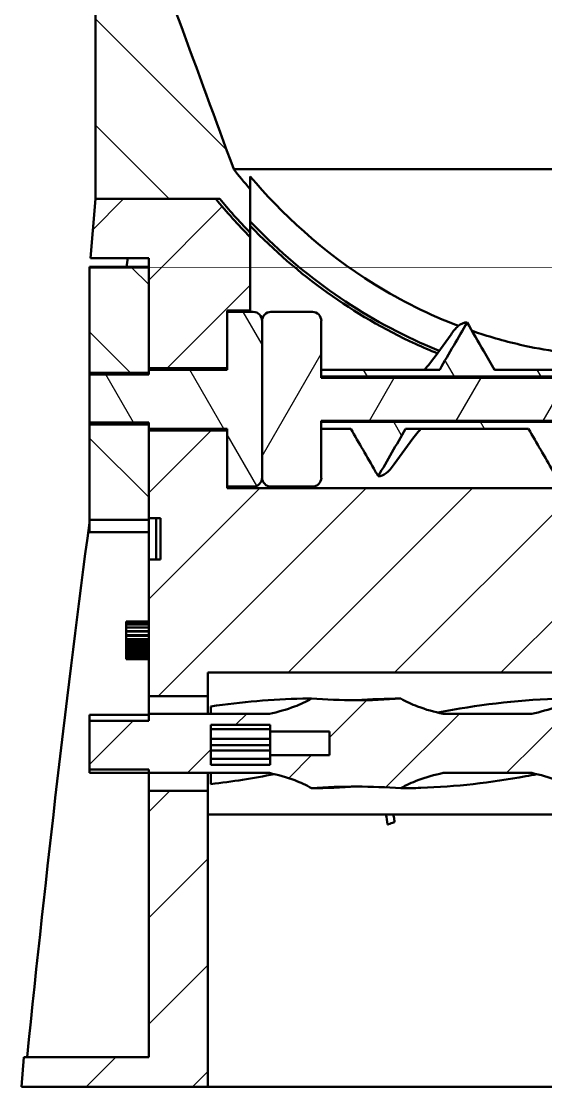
# Model space of a CAD drawing. Header units: inches. Extents: x 0.5 to 16.8, y 0.4 to 9.6.
# Drawn here: x 1.206 to 2.077, y 5.734 to 7.505 of the extents above; entities that cross this region are included whole.
import ezdxf

# ---------------------------------------------------------------- set-up
doc = ezdxf.new("R2010")
doc.units = ezdxf.units.IN
doc.header["$LTSCALE"] = 0.75
doc.header["$MEASUREMENT"] = 0
doc.layers.add('Hatching', color=7, linetype='Continuous', lineweight=25)
doc.layers.add('Visible', color=7, linetype='Continuous', lineweight=50)

msp = doc.modelspace()

# ---------------------------------------------------------------- hatches: boundary and pattern name
at = {"layer": 'Hatching'}
h = msp.add_hatch(dxfattribs=at)
h.set_pattern_fill('ANSI31', color=256, angle=90, style=0)
edge = h.paths.add_edge_path(flags=0)
edge.add_line((1.5866, 7.1538), (1.5866, 7.2263))
edge.add_spline(control_points=[(1.5866, 7.2263), (1.5765, 7.238), (1.5674, 7.249), (1.5593, 7.2592)], knot_values=[-0.397326, -0.397326, -0.397326, -0.397326, 0, 0, 0, 0], degree=3, periodic=0)
edge.add_line((1.5593, 7.2592), (1.3786, 7.7514))
edge.add_line((1.3786, 7.7514), (1.3786, 9.1785))
edge.add_line((1.3786, 9.1785), (1.3294, 9.1785))
edge.add_line((1.3294, 9.1785), (1.3294, 7.21))
edge.add_line((1.3294, 7.21), (1.5294, 7.21))
edge.add_line((1.5294, 7.21), (1.5359, 7.21))
edge.add_spline(control_points=[(1.5359, 7.21), (1.5506, 7.1924), (1.5675, 7.1734), (1.5866, 7.1538)], knot_values=[-6.842447, -6.842447, -6.842447, -6.842447, -5.724001, -5.724001, -5.724001, -5.724001], degree=3, periodic=0)
edge = h.paths.add_edge_path(flags=0)
edge.add_line((2.7073, 7.1388), (2.7073, 7.0747))
edge.add_spline(control_points=[(2.7073, 7.0747), (2.7661, 7.1216), (2.8114, 7.1694), (2.8453, 7.21)], knot_values=[-1.611571, -1.611571, -1.611571, -1.611571, 0, 0, 0, 0], degree=3, periodic=0)
edge.add_line((2.8453, 7.21), (2.8518, 7.21))
edge.add_line((2.8518, 7.21), (3.0518, 7.21))
edge.add_line((3.0518, 7.21), (3.0518, 9.1785))
edge.add_line((3.0518, 9.1785), (3.0026, 9.1785))
edge.add_line((3.0026, 9.1785), (3.0026, 7.7514))
edge.add_line((3.0026, 7.7514), (2.8219, 7.2592))
edge.add_spline(control_points=[(2.8219, 7.2592), (2.7951, 7.2254), (2.7572, 7.1825), (2.7073, 7.1388)], knot_values=[-6.710851, -6.710851, -6.710851, -6.710851, -4.362102, -4.362102, -4.362102, -4.362102], degree=3, periodic=0)
h = msp.add_hatch(dxfattribs=at)
h.set_pattern_fill('ANSI31', color=256, style=0)
h.paths.add_polyline_path([(1.418, 6.2258), (1.418, 5.7828), (1.2105, 5.7828), (1.2064, 5.7336), (1.5164, 5.7336), (1.5164, 6.2258)], flags=0)
edge = h.paths.add_edge_path(flags=0)
edge.add_line((1.5866, 7.0244), (1.5866, 7.1466))
edge.add_spline(control_points=[(1.5866, 7.1466), (1.5667, 7.1669), (1.5476, 7.188), (1.5294, 7.21)], knot_values=[-0.869234, -0.869234, -0.869234, -0.869234, 0, 0, 0, 0], degree=3, periodic=0)
edge.add_line((1.5294, 7.21), (1.3294, 7.21))
edge.add_line((1.3294, 7.21), (1.3212, 7.1116))
edge.add_line((1.3212, 7.1116), (1.418, 7.1116))
edge.add_line((1.418, 7.1116), (1.418, 7.0958))
edge.add_line((1.418, 7.0958), (1.418, 6.9285))
edge.add_line((1.418, 6.9285), (1.5485, 6.9285))
edge.add_line((1.5485, 6.9285), (1.5485, 6.9285))
edge.add_line((1.5485, 6.9285), (1.5485, 7.022))
edge.add_line((1.5485, 7.022), (1.5485, 7.0244))
edge.add_line((1.5485, 7.0244), (1.5866, 7.0244))
edge = h.paths.add_edge_path(flags=0)
edge.add_line((2.7073, 7.0684), (2.7073, 7.0253))
edge.add_ellipse((2.7015, 6.6816), major_axis=(0.0058, 0.3437), ratio=1, start_angle=-21.02, end_angle=0, ccw=False)
edge.add_ellipse((2.7015, 6.6816), major_axis=(0.1287, 0.3188), ratio=1, start_angle=358.7891, end_angle=360, ccw=False)
edge.add_ellipse((2.7015, 6.6816), major_axis=(0.1354, 0.316), ratio=1, start_angle=297.9561, end_angle=360, ccw=False)
edge.add_line((3.0441, 6.7101), (3.0877, 6.1864))
edge.add_line((3.0877, 6.1864), (3.1371, 6.1864))
edge.add_line((3.1371, 6.1864), (3.0841, 6.8233))
edge.add_line((3.0841, 6.8233), (3.0644, 6.8217))
edge.add_line((3.0644, 6.8217), (3.0624, 6.8456))
edge.add_line((3.0624, 6.8456), (3.0821, 6.8472))
edge.add_line((3.0821, 6.8472), (3.0813, 6.8568))
edge.add_line((3.0813, 6.8568), (3.0616, 6.8552))
edge.add_line((3.0616, 6.8552), (3.0603, 6.8707))
edge.add_line((3.0603, 6.8707), (3.08, 6.8724))
edge.add_line((3.08, 6.8724), (3.079, 6.8836))
edge.add_line((3.079, 6.8836), (3.0594, 6.8819))
edge.add_line((3.0594, 6.8819), (3.0586, 6.8919))
edge.add_line((3.0586, 6.8919), (3.0782, 6.8935))
edge.add_line((3.0782, 6.8935), (3.0518, 7.21))
edge.add_line((3.0518, 7.21), (2.8518, 7.21))
edge.add_spline(control_points=[(2.8518, 7.21), (2.8087, 7.1578), (2.7603, 7.1103), (2.7073, 7.0684)], knot_values=[-6.259705, -6.259705, -6.259705, -6.259705, -4.198165, -4.198165, -4.198165, -4.198165], degree=3, periodic=0)
edge = h.paths.add_edge_path(flags=0)
edge.add_ellipse((2.7015, 6.6816), major_axis=(0.0483, 0.004), ratio=1, start_angle=0, end_angle=90.6986)
edge.add_line((2.6969, 6.7298), (2.6899, 6.7291))
edge.add_line((2.6899, 6.7291), (1.5485, 6.7291))
edge.add_line((1.5485, 6.7291), (1.5485, 6.7316))
edge.add_line((1.5485, 6.7316), (1.5485, 6.8251))
edge.add_line((1.5485, 6.8251), (1.5485, 6.8251))
edge.add_line((1.5485, 6.8251), (1.418, 6.8251))
edge.add_line((1.418, 6.8251), (1.418, 6.6792))
edge.add_line((1.418, 6.6792), (1.4377, 6.6792))
edge.add_line((1.4377, 6.6792), (1.4377, 6.6103))
edge.add_line((1.4377, 6.6103), (1.418, 6.6103))
edge.add_line((1.418, 6.6103), (1.418, 6.3832))
edge.add_line((1.418, 6.3832), (1.5164, 6.3832))
edge.add_line((1.5164, 6.3832), (1.5164, 6.4226))
edge.add_line((1.5164, 6.4226), (2.1414, 6.4226))
edge.add_line((2.1414, 6.4226), (2.1906, 6.4226))
edge.add_line((2.1906, 6.4226), (2.289, 6.4226))
edge.add_line((2.289, 6.4226), (2.7467, 6.4226))
edge.add_line((2.7467, 6.4226), (2.7467, 6.3291))
edge.add_line((2.7467, 6.3291), (2.7762, 6.3291))
edge.add_line((2.7762, 6.3291), (2.7762, 6.3266))
edge.add_line((2.7762, 6.3266), (2.7762, 6.2824))
edge.add_line((2.7762, 6.2824), (2.7762, 6.2799))
edge.add_line((2.7762, 6.2799), (2.7467, 6.2799))
edge.add_line((2.7467, 6.2799), (2.7467, 6.1864))
edge.add_line((2.7467, 6.1864), (2.7914, 6.1864))
edge.add_line((2.7914, 6.1864), (2.7498, 6.6856))
h = msp.add_hatch(dxfattribs=at)
h.set_pattern_fill('ANSI31', color=256, angle=90, style=0)
h.paths.add_polyline_path([(1.418, 7.0958), (1.3195, 7.0958), (1.3195, 6.9208), (1.418, 6.9208), (1.418, 6.926), (1.418, 6.9285)], flags=0)
h.paths.add_polyline_path([(1.3195, 6.6763), (1.418, 6.6763), (1.418, 6.6792), (1.418, 6.8251), (1.418, 6.8276), (1.418, 6.8351), (1.3195, 6.8351)], flags=0)
h = msp.add_hatch(dxfattribs=at)
h.set_pattern_fill('ANSI31', color=256, angle=75, style=0)
edge = h.paths.add_edge_path(flags=0)
edge.add_ellipse((1.5916, 7.0072), major_axis=(0.0148, 0), ratio=1, start_angle=360, end_angle=450)
edge.add_line((1.5916, 7.022), (1.5485, 7.022))
edge.add_line((1.5485, 7.022), (1.5485, 7.022))
edge.add_line((1.5485, 7.022), (1.5485, 6.9285))
edge.add_line((1.5485, 6.9285), (1.5485, 6.926))
edge.add_line((1.5485, 6.926), (1.418, 6.926))
edge.add_line((1.418, 6.926), (1.418, 6.9208))
edge.add_line((1.418, 6.9208), (1.418, 6.9179))
edge.add_line((1.418, 6.9179), (1.3195, 6.9179))
edge.add_line((1.3195, 6.9179), (1.3195, 6.8379))
edge.add_line((1.3195, 6.8379), (1.418, 6.8379))
edge.add_line((1.418, 6.8379), (1.418, 6.8351))
edge.add_line((1.418, 6.8351), (1.418, 6.8276))
edge.add_line((1.418, 6.8276), (1.5485, 6.8276))
edge.add_line((1.5485, 6.8276), (1.5485, 6.8251))
edge.add_line((1.5485, 6.8251), (1.5485, 6.7316))
edge.add_line((1.5485, 6.7316), (1.5485, 6.7316))
edge.add_line((1.5485, 6.7316), (1.5916, 6.7316))
edge.add_ellipse((1.5916, 6.7464), major_axis=(0, -0.0148), ratio=1, start_angle=0, end_angle=90)
edge.add_line((1.6063, 6.7464), (1.6063, 7.0072))
h = msp.add_hatch(dxfattribs=at)
h.set_pattern_fill('ANSI31', color=256, angle=15, style=0)
edge = h.paths.add_edge_path(flags=0)
edge.add_line((1.6063, 7.0072), (1.6063, 6.7464))
edge.add_ellipse((1.6211, 6.7464), major_axis=(-0.0148, 0), ratio=1, start_angle=0, end_angle=90)
edge.add_line((1.6211, 6.7316), (1.69, 6.7316))
edge.add_ellipse((1.69, 6.7464), major_axis=(0, -0.0148), ratio=1, start_angle=360, end_angle=450)
edge.add_line((1.7047, 6.7464), (1.7047, 6.8276))
edge.add_line((1.7047, 6.8276), (1.7047, 6.8391))
edge.add_line((1.7047, 6.8391), (1.7047, 6.841))
edge.add_line((1.7047, 6.841), (2.8366, 6.841))
edge.add_line((2.8366, 6.841), (2.8366, 6.9126))
edge.add_line((2.8366, 6.9126), (1.7047, 6.9126))
edge.add_line((1.7047, 6.9126), (1.7047, 6.9145))
edge.add_line((1.7047, 6.9145), (1.7047, 6.926))
edge.add_line((1.7047, 6.926), (1.7047, 7.0072))
edge.add_ellipse((1.69, 7.0072), major_axis=(0.0148, 0), ratio=1, start_angle=360, end_angle=450)
edge.add_line((1.69, 7.022), (1.6211, 7.022))
edge.add_ellipse((1.6211, 7.0072), major_axis=(0, 0.0148), ratio=1, start_angle=360, end_angle=450)
h = msp.add_hatch(dxfattribs=at)
h.set_pattern_fill('ANSI31', color=256, angle=75, style=0)
edge = h.paths.add_edge_path(flags=0)
edge.add_line((1.9015, 6.926), (1.7047, 6.926))
edge.add_line((1.7047, 6.926), (1.7047, 6.9145))
edge.add_line((1.7047, 6.9145), (2.8366, 6.9145))
edge.add_line((2.8366, 6.9145), (2.8366, 6.9126))
edge.add_line((2.8366, 6.9126), (2.8366, 6.841))
edge.add_line((2.8366, 6.841), (2.8366, 6.8391))
edge.add_line((2.8366, 6.8391), (1.7047, 6.8391))
edge.add_line((1.7047, 6.8391), (1.7047, 6.8276))
edge.add_line((1.7047, 6.8276), (1.7538, 6.8276))
edge.add_line((1.7538, 6.8276), (1.7993, 6.7488))
edge.add_line((1.7993, 6.7488), (1.8447, 6.8276))
edge.add_line((1.8447, 6.8276), (2.0491, 6.8276))
edge.add_line((2.0491, 6.8276), (2.0946, 6.7488))
edge.add_line((2.0946, 6.7488), (2.14, 6.8276))
edge.add_line((2.14, 6.8276), (2.3444, 6.8276))
edge.add_line((2.3444, 6.8276), (2.3898, 6.7488))
edge.add_line((2.3898, 6.7488), (2.4353, 6.8276))
edge.add_line((2.4353, 6.8276), (2.6397, 6.8276))
edge.add_line((2.6397, 6.8276), (2.6851, 6.7488))
edge.add_line((2.6851, 6.7488), (2.7306, 6.8276))
edge.add_line((2.7306, 6.8276), (2.8465, 6.8276))
edge.add_ellipse((2.8465, 6.8768), major_axis=(0, -0.0492), ratio=1, start_angle=0, end_angle=124.887)
edge.add_spline(control_points=[(2.8868, 6.9049), (2.887, 6.9066), (2.887, 6.9083), (2.8864, 6.9114), (2.8859, 6.9127), (2.8852, 6.9138)], knot_values=[-0.083636, -0.083636, -0.083636, -0.083636, -0.039629, -0.039629, 0, 0, 0, 0], degree=3, periodic=0)
edge.add_line((2.8852, 6.9138), (2.8369, 6.9975))
edge.add_line((2.8369, 6.9975), (2.8328, 7.0047))
edge.add_line((2.8328, 7.0047), (2.8302, 7.0003))
edge.add_line((2.8302, 7.0003), (2.7873, 6.926))
edge.add_line((2.7873, 6.926), (2.5829, 6.926))
edge.add_line((2.5829, 6.926), (2.5375, 7.0047))
edge.add_line((2.5375, 7.0047), (2.492, 6.926))
edge.add_line((2.492, 6.926), (2.2877, 6.926))
edge.add_line((2.2877, 6.926), (2.2422, 7.0047))
edge.add_line((2.2422, 7.0047), (2.1967, 6.926))
edge.add_line((2.1967, 6.926), (1.9924, 6.926))
edge.add_line((1.9924, 6.926), (1.9469, 7.0047))
edge.add_line((1.9469, 7.0047), (1.9015, 6.926))
h = msp.add_hatch(dxfattribs=at)
h.set_pattern_fill('ANSI31', color=256, style=0)
edge = h.paths.add_edge_path(flags=0)
edge.add_spline(control_points=[(2.0543, 6.3537), (2.0282, 6.3537), (2.0092, 6.3537), (1.9502, 6.3537), (1.9275, 6.3537), (1.907, 6.3537)], knot_values=[-1.259391, -1.259391, -1.259391, -1.259391, -0.626542, -0.626542, -0.000037, -0.000037, -0.000037, -0.000037], degree=3, periodic=0)
edge.add_spline(control_points=[(1.907, 6.3537), (1.8928, 6.3568), (1.8783, 6.3608), (1.8551, 6.3695), (1.8457, 6.3738), (1.8369, 6.379)], knot_values=[-0.75774, -0.75774, -0.75774, -0.75774, -0.312541, -0.312541, 0, 0, 0, 0], degree=3, periodic=0)
edge.add_spline(control_points=[(1.8369, 6.379), (1.812, 6.3772), (1.7866, 6.3763), (1.7373, 6.3764), (1.7126, 6.3773), (1.6885, 6.379)], knot_values=[-1.490025, -1.490025, -1.490025, -1.490025, -0.73625, -0.73625, -0.000003, -0.000003, -0.000003, -0.000003], degree=3, periodic=0)
edge.add_spline(control_points=[(1.6885, 6.379), (1.6795, 6.3738), (1.6701, 6.3695), (1.6468, 6.3607), (1.6325, 6.3568), (1.6184, 6.3537)], knot_values=[-0.75392, -0.75392, -0.75392, -0.75392, -0.440057, -0.440057, 0, 0, 0, 0], degree=3, periodic=0)
edge.add_spline(control_points=[(1.6184, 6.3537), (1.6058, 6.3537), (1.5879, 6.3537), (1.5511, 6.3537), (1.5356, 6.3537), (1.5213, 6.3537)], knot_values=[-0.853328, -0.853328, -0.853328, -0.853328, -0.434709, -0.434709, 0, 0, 0, 0], degree=3, periodic=0)
edge.add_line((1.5213, 6.3537), (1.5213, 6.3537))
edge.add_line((1.5213, 6.3537), (1.418, 6.3537))
edge.add_line((1.418, 6.3537), (1.418, 6.3418))
edge.add_line((1.418, 6.3418), (1.3195, 6.3418))
edge.add_line((1.3195, 6.3418), (1.3195, 6.2613))
edge.add_line((1.3195, 6.2613), (1.418, 6.2613))
edge.add_line((1.418, 6.2613), (1.418, 6.2553))
edge.add_line((1.418, 6.2553), (1.5213, 6.2553))
edge.add_line((1.5213, 6.2553), (1.5213, 6.2553))
edge.add_spline(control_points=[(1.5213, 6.2553), (1.5356, 6.2553), (1.5511, 6.2553), (1.5879, 6.2553), (1.6058, 6.2553), (1.6184, 6.2553)], knot_values=[-0.781028, -0.781028, -0.781028, -0.781028, -0.383151, -0.383151, 0, 0, 0, 0], degree=3, periodic=0)
edge.add_spline(control_points=[(1.6184, 6.2553), (1.6326, 6.2522), (1.647, 6.2483), (1.6702, 6.2395), (1.6796, 6.2352), (1.6885, 6.23)], knot_values=[-0.758093, -0.758093, -0.758093, -0.758093, -0.312778, -0.312778, -0.000002, -0.000002, -0.000002, -0.000002], degree=3, periodic=0)
edge.add_spline(control_points=[(1.6885, 6.23), (1.7132, 6.2318), (1.7387, 6.2327), (1.788, 6.2326), (1.8127, 6.2318), (1.8369, 6.23)], knot_values=[-1.503481, -1.503481, -1.503481, -1.503481, -0.739356, -0.739356, 0, 0, 0, 0], degree=3, periodic=0)
edge.add_spline(control_points=[(1.8369, 6.23), (1.8458, 6.2352), (1.8553, 6.2395), (1.8785, 6.2483), (1.8929, 6.2522), (1.907, 6.2553)], knot_values=[-0.754131, -0.754131, -0.754131, -0.754131, -0.440271, -0.440271, 0, 0, 0, 0], degree=3, periodic=0)
edge.add_spline(control_points=[(1.907, 6.2553), (1.9281, 6.2553), (1.9509, 6.2553), (2.0104, 6.2553), (2.0288, 6.2553), (2.0543, 6.2553)], knot_values=[-1.606965, -1.606965, -1.606965, -1.606965, -0.776064, -0.776064, 0, 0, 0, 0], degree=3, periodic=0)
edge.add_spline(control_points=[(2.0543, 6.2553), (2.0685, 6.2522), (2.083, 6.2482), (2.1062, 6.2395), (2.1156, 6.2352), (2.1244, 6.23)], knot_values=[-0.757794, -0.757794, -0.757794, -0.757794, -0.312348, -0.312348, -0.000001, -0.000001, -0.000001, -0.000001], degree=3, periodic=0)
edge.add_spline(control_points=[(2.1244, 6.23), (2.1493, 6.2319), (2.1747, 6.2327), (2.2236, 6.2326), (2.2486, 6.2318), (2.2728, 6.23)], knot_values=[-1.508782, -1.508782, -1.508782, -1.508782, -0.739286, -0.739286, 0, 0, 0, 0], degree=3, periodic=0)
edge.add_spline(control_points=[(2.2728, 6.23), (2.2817, 6.2352), (2.2911, 6.2396), (2.3144, 6.2483), (2.3287, 6.2522), (2.3428, 6.2553)], knot_values=[-0.753093, -0.753093, -0.753093, -0.753093, -0.43974, -0.43974, 0, 0, 0, 0], degree=3, periodic=0)
edge.add_spline(control_points=[(2.3428, 6.2553), (2.3887, 6.2553), (2.4165, 6.2553), (2.4669, 6.2553), (2.4805, 6.2553), (2.4902, 6.2553)], knot_values=[-1.146604, -1.146604, -1.146604, -1.146604, -0.296219, -0.296219, 0, 0, 0, 0], degree=3, periodic=0)
edge.add_spline(control_points=[(2.4902, 6.2553), (2.5044, 6.2522), (2.5188, 6.2483), (2.542, 6.2395), (2.5514, 6.2352), (2.5602, 6.23)], knot_values=[-0.757736, -0.757736, -0.757736, -0.757736, -0.312638, -0.312638, -0.000002, -0.000002, -0.000002, -0.000002], degree=3, periodic=0)
edge.add_spline(control_points=[(2.5602, 6.23), (2.585, 6.2318), (2.6105, 6.2327), (2.6598, 6.2327), (2.6845, 6.2318), (2.7087, 6.23)], knot_values=[-1.50299, -1.50299, -1.50299, -1.50299, -0.739266, -0.739266, 0, 0, 0, 0], degree=3, periodic=0)
edge.add_spline(control_points=[(2.7087, 6.23), (2.7191, 6.2362), (2.7304, 6.241), (2.7418, 6.245)], knot_values=[-0.369104, -0.369104, -0.369104, -0.369104, 0, 0, 0, 0], degree=3, periodic=0)
edge.add_line((2.7418, 6.245), (2.7418, 6.2824))
edge.add_line((2.7418, 6.2824), (2.7762, 6.2824))
edge.add_line((2.7762, 6.2824), (2.7762, 6.3266))
edge.add_line((2.7762, 6.3266), (2.7418, 6.3266))
edge.add_line((2.7418, 6.3266), (2.7418, 6.364))
edge.add_spline(control_points=[(2.7418, 6.364), (2.7304, 6.368), (2.7191, 6.3728), (2.7087, 6.379)], knot_values=[-0.370171, -0.370171, -0.370171, -0.370171, 0, 0, 0, 0], degree=3, periodic=0)
edge.add_spline(control_points=[(2.7087, 6.379), (2.6838, 6.3771), (2.6584, 6.3763), (2.6091, 6.3764), (2.5843, 6.3772), (2.5602, 6.379)], knot_values=[-1.490347, -1.490347, -1.490347, -1.490347, -0.73627, -0.73627, 0, 0, 0, 0], degree=3, periodic=0)
edge.add_spline(control_points=[(2.5602, 6.379), (2.5513, 6.3738), (2.5419, 6.3695), (2.5186, 6.3607), (2.5043, 6.3568), (2.4902, 6.3537)], knot_values=[-0.753629, -0.753629, -0.753629, -0.753629, -0.439906, -0.439906, -0.00006, -0.00006, -0.00006, -0.00006], degree=3, periodic=0)
edge.add_spline(control_points=[(2.4902, 6.3537), (2.4803, 6.3537), (2.4663, 6.3537), (2.4394, 6.3537), (2.4253, 6.3537), (2.3913, 6.3537), (2.367, 6.3537), (2.3428, 6.3537)], knot_values=[-1.333698, -1.333698, -1.333698, -1.333698, -1.036079, -1.036079, -0.738395, -0.738395, -0.000006, -0.000006, -0.000006, -0.000006], degree=3, periodic=0)
edge.add_spline(control_points=[(2.3428, 6.3537), (2.3286, 6.3568), (2.3142, 6.3607), (2.291, 6.3695), (2.2816, 6.3738), (2.2728, 6.379)], knot_values=[-0.757402, -0.757402, -0.757402, -0.757402, -0.312326, -0.312326, 0, 0, 0, 0], degree=3, periodic=0)
edge.add_spline(control_points=[(2.2728, 6.379), (2.2479, 6.3772), (2.2221, 6.3763), (2.1733, 6.3764), (2.1486, 6.3772), (2.1244, 6.379)], knot_values=[-1.49092, -1.49092, -1.49092, -1.49092, -0.739531, -0.739531, -0.000002, -0.000002, -0.000002, -0.000002], degree=3, periodic=0)
edge.add_spline(control_points=[(2.1244, 6.379), (2.1155, 6.3738), (2.106, 6.3694), (2.0828, 6.3607), (2.0684, 6.3568), (2.0543, 6.3537)], knot_values=[-0.75333, -0.75333, -0.75333, -0.75333, -0.440036, -0.440036, -0.000054, -0.000054, -0.000054, -0.000054], degree=3, periodic=0)
h.paths.add_polyline_path([(1.6197, 6.3242), (1.7182, 6.3242), (1.7182, 6.2848), (1.6197, 6.2848), (1.6197, 6.2689), (1.5213, 6.2689), (1.5213, 6.3353), (1.6197, 6.3353)], flags=0)

# ---------------------------------------------------------------- linework, layer by layer
at = {"layer": 'Visible', "extrusion": (-4.93038e-32, 1, -3.94746e-16)}
for p, q in [((1.3294, 9.1785, 0.4111), (1.3294, 7.21, 0.4111)), ((1.5866, 7.1538, 0.4111), (1.5866, 7.2263, 0.4111)), ((1.3294, 7.21, 0.4111), (1.3212, 7.1116, 0.4111)), ((1.5294, 7.21, 0.4111), (1.3294, 7.21, 0.4111)), ((1.3294, 7.21, 0.4111), (1.5359, 7.21, 0.4111)), ((1.5866, 7.0244, 0.4111), (1.5866, 7.1466, 0.4111)), ((1.3212, 7.1116, 0.4111), (1.418, 7.1116, 0.4111)), ((1.418, 7.1116, 0.4111), (1.418, 6.9285, 0.4111)), ((1.3195, 7.097, 0.3875), (1.418, 7.097, 0.3875)), ((1.3195, 7.0958, 0.4111), (1.3195, 6.9208, 0.4111)), ((1.418, 6.9208, 0.4111), (1.418, 7.0958, 0.4111)), ((1.5485, 6.9285, 0.4111), (1.5485, 7.0244, 0.4111)), ((1.5485, 7.0244, 0.4111), (1.5866, 7.0244, 0.4111)), ((1.5916, 7.022, 0.4111), (1.5485, 7.022, 0.4111)), ((1.5485, 7.022, 0.4111), (1.5485, 6.926, 0.4111)), ((1.69, 7.022, 0.4111), (1.6211, 7.022, 0.4111)), ((1.6063, 6.7464, 0.4111), (1.6063, 7.0072, 0.4111)), ((1.6063, 7.0072, 0.4111), (1.6063, 6.7464, 0.4111)), ((1.7047, 6.9126, 0.4111), (1.7047, 7.0072, 0.4111)), ((1.418, 6.9285, 0.4111), (1.5485, 6.9285, 0.4111)), ((1.3195, 6.9179, 0.4111), (1.3195, 6.9208, 0.4083)), ((1.3195, 6.9208, 0.4111), (1.418, 6.9208, 0.4111)), ((1.418, 6.9179, 0.4111), (1.3195, 6.9179, 0.4111)), ((1.3195, 6.9179, 0.4111), (1.3195, 6.8379, 0.4111)), ((1.5485, 6.926, 0.4111), (1.418, 6.926, 0.4111)), ((1.418, 6.926, 0.4111), (1.418, 6.9179, 0.4111)), ((1.9015, 6.926, 0.4111), (1.7047, 6.926, 0.4111)), ((1.7047, 6.926, 0.4111), (1.7047, 6.9145, 0.4111)), ((1.7047, 6.9145, 0.4111), (2.8366, 6.9145, 0.4111)), ((1.7047, 6.9141, 0.408), (2.8366, 6.9141, 0.408)), ((2.8366, 6.9126, 0.4111), (1.7047, 6.9126, 0.4111)), ((2.1967, 6.926, 0.4111), (1.9924, 6.926, 0.4111)), ((1.7047, 6.7464, 0.4111), (1.7047, 6.841, 0.4111)), ((1.7047, 6.841, 0.4111), (2.8366, 6.841, 0.4111)), ((2.8366, 6.8391, 0.4111), (1.7047, 6.8391, 0.4111)), ((1.7047, 6.8391, 0.4111), (1.7047, 6.8276, 0.4111)), ((1.3195, 6.8379, 0.4111), (1.418, 6.8379, 0.4111)), ((1.3195, 6.8379, 0.4111), (1.3195, 6.8351, 0.4082)), ((1.418, 6.8351, 0.4111), (1.3195, 6.8351, 0.4111)), ((1.3195, 6.8351, 0.4111), (1.3195, 6.6763, 0.4111)), ((1.418, 6.8379, 0.4111), (1.418, 6.8276, 0.4111)), ((1.418, 6.6763, 0.4111), (1.418, 6.8351, 0.4111)), ((1.418, 6.8276, 0.4111), (1.5485, 6.8276, 0.4111)), ((1.5485, 6.8251, 0.4111), (1.418, 6.8251, 0.4111)), ((1.418, 6.8251, 0.4111), (1.418, 6.6792, 0.4111)), ((1.5485, 6.8276, 0.4111), (1.5485, 6.7316, 0.4111)), ((1.5485, 6.7291, 0.4111), (1.5485, 6.8251, 0.4111)), ((1.7047, 6.8276, 0.4111), (1.7538, 6.8276, 0.4111)), ((1.8447, 6.8276, 0.4111), (2.0491, 6.8276, 0.4111)), ((1.5485, 6.7316, 0.4111), (1.5916, 6.7316, 0.4111)), ((2.6899, 6.7291, 0.4111), (1.5485, 6.7291, 0.4111)), ((1.6211, 6.7316, 0.4111), (1.69, 6.7316, 0.4111)), ((1.418, 6.6792, 0.4111), (1.4377, 6.6792, 0.4111)), ((1.4305, 6.6103, 0.0918), (1.4305, 6.6792, 0.0918)), ((1.4377, 6.6792, 0.4111), (1.4377, 6.6103, 0.4111)), ((1.418, 6.6103, -0.1015), (1.418, 6.656, -0.1015)), ((1.4377, 6.6103, 0.4111), (1.418, 6.6103, 0.4111)), ((1.418, 6.6103, 0.4111), (1.418, 6.3832, 0.4111)), ((1.4377, 6.6134, 0.0918), (1.437, 6.6103, 0.0918)), ((1.3805, 6.5071, 0.0037), (1.418, 6.5071, 0.0037)), ((1.3805, 6.5056, 0.0112), (1.418, 6.5056, 0.0112)), ((1.3805, 6.5022, 0.0181), (1.418, 6.5022, 0.0181)), ((1.3805, 6.4972, 0.0238), (1.418, 6.4972, 0.0238)), ((1.3805, 6.4909, 0.0248), (1.418, 6.4909, 0.0248)), ((1.3805, 6.4908, -0.0216), (1.3805, 6.4909, -0.0216)), ((1.3805, 6.4908, 0.0281), (1.418, 6.4908, 0.0281)), ((1.3805, 6.4834, -0.0238), (1.3805, 6.4847, -0.0247)), ((1.3805, 6.4847, 0.0278), (1.418, 6.4847, 0.0278)), ((1.418, 6.4834, 0.0313), (1.3805, 6.4834, 0.0313)), ((1.3805, 6.4759, -0.0238), (1.3805, 6.478, -0.0262)), ((1.3805, 6.478, 0.0291), (1.418, 6.478, 0.0291)), ((1.3805, 6.4757, -0.024), (1.3805, 6.4759, -0.0238)), ((1.418, 6.4759, -0.0238), (1.3805, 6.4759, -0.0238)), ((1.418, 6.4757, 0.032), (1.3805, 6.4757, 0.032)), ((1.3805, 6.4721, 0.031), (1.418, 6.4721, 0.031)), ((1.3805, 6.4711, 0.0288), (1.418, 6.4711, 0.0288)), ((1.3805, 6.4696, -0.023), (1.3805, 6.4711, -0.0262)), ((1.3805, 6.4681, -0.024), (1.3805, 6.4696, -0.023)), ((1.418, 6.4696, -0.023), (1.3805, 6.4696, -0.023)), ((1.418, 6.4681, 0.0306), (1.3805, 6.4681, 0.0306)), ((1.3805, 6.4646, 0.0295), (1.418, 6.4646, 0.0295)), ((1.3805, 6.4636, -0.0206), (1.3805, 6.4644, -0.0249)), ((1.3805, 6.4644, 0.0268), (1.418, 6.4644, 0.0268)), ((1.3805, 6.4613, -0.0215), (1.3805, 6.4636, -0.0206)), ((1.418, 6.4636, -0.0206), (1.3805, 6.4636, -0.0206)), ((1.418, 6.4613, -0.0215), (1.3805, 6.4613, -0.0215)), ((1.418, 6.4612, 0.0274), (1.3805, 6.4612, 0.0274)), ((1.3805, 6.4562, -0.0171), (1.3805, 6.4578, -0.0169)), ((1.3805, 6.4578, 0.0262), (1.418, 6.4578, 0.0262)), ((1.418, 6.4562, 0.0181), (1.3805, 6.4562, 0.0181)), ((1.3805, 6.4554, 0.0224), (1.3805, 6.4562, 0.0181)), ((1.418, 6.4554, 0.0224), (1.3805, 6.4554, 0.0224)), ((1.3805, 6.4511, 0.0162), (1.3805, 6.452, 0.0143)), ((1.3805, 6.452, 0.0211), (1.418, 6.452, 0.0211)), ((1.418, 6.4511, 0.0162), (1.3805, 6.4511, 0.0162)), ((1.3805, 6.4478, 0.0148), (1.418, 6.4478, 0.0148)), ((1.3805, 6.4453, 0.0075), (1.418, 6.4453, 0.0075)), ((1.3805, 6.4448, -0.0001), (1.418, 6.4448, -0.0001)), ((1.5164, 6.3832, 0.4111), (1.5164, 6.4226, 0.4111)), ((1.5164, 6.4226, 0.4111), (2.7467, 6.4226, 0.4111)), ((1.418, 6.3832, 0.4111), (1.5164, 6.3832, 0.4111)), ((1.5213, 6.3659, 0.3689), (1.5213, 6.3537, 0.3892)), ((1.3195, 6.3418, 0.4111), (1.3195, 6.3522, 0.399)), ((1.418, 6.3522, 0.399), (1.3195, 6.3522, 0.399)), ((1.5213, 6.3537, 0.4111), (1.418, 6.3537, 0.4111)), ((1.418, 6.3537, 0.4111), (1.418, 6.3418, 0.4111)), ((1.5213, 6.3537, 0.4111), (1.5213, 6.3537, 0.4111)), ((1.418, 6.3418, 0.4111), (1.3195, 6.3418, 0.4111)), ((1.3195, 6.3418, 0.4111), (1.3195, 6.2613, 0.4111)), ((1.5213, 6.2689, 0.4111), (1.5213, 6.3353, 0.4111)), ((1.5213, 6.3353, 0.4111), (1.6197, 6.3353, 0.4111)), ((1.5213, 6.328, 0.3951), (1.6197, 6.328, 0.3951)), ((1.6197, 6.3353, 0.4111), (1.6197, 6.3242, 0.4111)), ((1.5213, 6.3123, 0.3837), (1.6197, 6.3123, 0.3837)), ((1.6197, 6.3242, 0.4111), (1.7182, 6.3242, 0.4111)), ((1.7182, 6.3242, 0.4111), (1.7182, 6.2848, 0.4111)), ((1.5213, 6.3016, 0.3705), (1.6197, 6.3016, 0.3705)), ((1.5213, 6.2929, 0.3851), (1.6197, 6.2929, 0.3851)), ((1.5213, 6.2789, 0.3987), (1.6197, 6.2789, 0.3987)), ((1.7182, 6.2848, 0.4111), (1.6197, 6.2848, 0.4111)), ((1.6197, 6.2848, 0.4111), (1.6197, 6.2689, 0.4111)), ((1.3195, 6.2613, 0.4111), (1.418, 6.2613, 0.4111)), ((1.3195, 6.2555, 0.4061), (1.3195, 6.2613, 0.4111)), ((1.418, 6.2555, 0.4061), (1.3195, 6.2555, 0.4061)), ((1.418, 6.2613, 0.4111), (1.418, 6.2553, 0.4111)), ((1.418, 6.2553, 0.4111), (1.5213, 6.2553, 0.4111)), ((1.6197, 6.2689, 0.4111), (1.5213, 6.2689, 0.4111)), ((1.5213, 6.2553, 0.4111), (1.5213, 6.2553, 0.4111)), ((1.5213, 6.2553, 0.4013), (1.5213, 6.2369, 0.3798)), ((1.6184, 6.2553, 0.4111), (1.6168, 6.2553, 0.4111)), ((1.418, 6.2258, 0.4111), (1.418, 5.7828, 0.4111)), ((1.5164, 6.2258, 0.4111), (1.418, 6.2258, 0.4111)), ((1.5164, 5.7336, 0.4111), (1.5164, 6.2258, 0.4111)), ((2.1414, 6.1864, 0.293), (1.5164, 6.1864, 0.293)), ((1.2105, 5.7828, 0.4111), (1.2064, 5.7336, 0.4111)), ((1.418, 5.7828, 0.4111), (1.2105, 5.7828, 0.4111)), ((1.2064, 5.7336, 0.4111), (1.5164, 5.7336, 0.4111)), ((2.6434, 5.7336, -0.2287), (1.5164, 5.7336, -0.2287))]:
    msp.add_line(p, q, dxfattribs=at)
at = {"layer": 'Visible', "extrusion": (1, -4.93038e-32, -2.22045e-16)}
for centre, radius, start, end in [((6.8768, 0.4111, 1.5866), 0.1476, 349.5247, 0), ((6.3045, 0.4111, 1.418), 0.0787, 308.6822, 0), ((6.3045, 0.4111, 1.418), 0.0787, 180, 231.3178)]:
    msp.add_arc(centre, radius, start, end, dxfattribs=at)
at = {"layer": 'Visible'}
for centre, start, end in [((1.5916, 7.0072, 0.4111), 0, 90), ((1.6211, 7.0072, 0.4111), 90, 180), ((1.69, 7.0072, 0.4111), 0, 90), ((1.5916, 6.7464, 0.4111), 270, 360), ((1.6211, 6.7464, 0.4111), 180, 270), ((1.69, 6.7464, 0.4111), 270, 360)]:
    msp.add_arc(centre, 0.0148, start, end, dxfattribs=at)
at = {"layer": 'Visible', "extrusion": (-1, -2.32235e-16, -2.86793e-14)}
for centre, start, end in [((-6.5052, 0.0037, -1.3805), 102.786, 180), ((-6.5037, 0.0112, -1.3805), 67.5, 180), ((-6.5003, 0.0181, -1.3805), 52.5, 180), ((-6.4952, 0.0238, -1.3805), 37.5, 180), ((-6.4889, 0.0281, -1.3805), 22.5, 180), ((-6.4817, 0.0305, -1.3805), 7.5, 157.2613), ((-6.474, 0.031, -1.3805), 0, 151.1047), ((-6.4665, 0.0295, -1.3805), 0, 145.6032), ((-6.463, -0.0244, -1.3805), 17.8371, 28.9263), ((-6.4597, 0.0262, -1.3805), 0, 141.2715), ((-6.4539, 0.0211, -1.3805), 0, 135), ((-6.4497, 0.0148, -1.3805), 0, 120), ((-6.4472, 0.0075, -1.3805), 0, 105), ((-6.4467, -0.0001, -1.3805), 0, 42.3582)]:
    msp.add_arc(centre, 0.00191, start, end, dxfattribs=at)
at = {"layer": 'Visible', "extrusion": (1, 2.32235e-16, 2.86793e-14)}
for centre, start, end in [((6.5022, 0.0148, 1.3805), 270, 292.5), ((6.498, 0.0211, 1.3805), 245.5302, 307.5), ((6.4922, 0.0262, 1.3805), 225.2267, 322.5), ((6.4854, 0.0295, 1.3805), 249.695, 337.5), ((6.4779, 0.031, 1.3805), 272.9935, 352.5), ((6.4702, 0.0305, 1.3805), 295.6369, 349.3858), ((6.463, 0.0281, 1.3805), 317.9058, 327.9688), ((6.4567, 0.0238, 1.3805), 225, 228.9429), ((6.4516, 0.0181, 1.3805), 240, 254.8478), ((6.4482, 0.0112, 1.3805), 255, 256.43)]:
    msp.add_arc(centre, 0.00191, start, end, dxfattribs=at)
at = {"layer": 'Visible', "extrusion": (-1, 4.93038e-32, 2.22045e-16)}
for start, end in [(180, 231.3178), (308.6822, 0)]:
    msp.add_arc((-6.3045, 0.4111, -1.5164), 0.0787, start, end, dxfattribs=at)
at = {"layer": 'Visible', "extrusion": (1, 2.22045e-16, -2.83277e-16)}
msp.add_arc((6.3045, 0.4111, 1.6197), 0.0197, 180, 0, dxfattribs=at)
at = {"layer": 'Visible', "extrusion": (0.319126, -0.947712, 1.00104e-14)}
msp.add_arc((3.695, 0.0175, -5.2679), 0.00625, 0, 180, dxfattribs=at)
at = {"layer": 'Visible', "extrusion": (-2.22045e-16, -3.94746e-16, -1)}
for start_param, end_param in [(-0.853023, -0.846419), (-1.356522, -1.031641)]:
    msp.add_ellipse((1.4032, 5.1328, -0.3763), major_axis=(0.2469, 2.9629), ratio=0.082761, start_param=start_param, end_param=end_param, dxfattribs=at)
at = {"layer": 'Visible'}
for points, degree, knots in [([(1.5593, 7.2592, 0.4111), (1.5292, 7.3412, 0.4111), (1.499, 7.4233, 0.4111), (1.4388, 7.5873, 0.4111), (1.4087, 7.6693, 0.4111), (1.3786, 7.7514, 0.4111)], 3, [-5.326297, -5.326297, -5.326297, -5.326297, -2.663149, -2.663149, 0, 0, 0, 0]), ([(1.5593, 7.2592, 0.4111), (1.5593, 7.2592, 0.3916), (1.5602, 7.2592, 0.3722), (1.5696, 7.2592, 0.2709), (1.5931, 7.2592, 0.1913), (1.6455, 7.2592, 0.0911), (1.6618, 7.2592, 0.0648), (1.6799, 7.2592, 0.04)], 3, [7.254242, 7.254242, 7.254242, 7.254242, 7.848964, 7.848964, 10.354712, 10.354712, 11.296257, 11.296257, 11.296257, 11.296257]), ([(1.5866, 7.2263, 0.4111), (1.5866, 7.2263, 0.4019), (1.5866, 7.2266, 0.3928), (1.5866, 7.2278, 0.3694), (1.5866, 7.2291, 0.3553), (1.5866, 7.2345, 0.3149), (1.5866, 7.24, 0.2889), (1.5866, 7.2473, 0.2634)], 3, [-1.573131, -1.573131, -1.573131, -1.573131, -1.2942, -1.2942, -0.861116, -0.861116, -0.052128, -0.052128, -0.052128, -0.052128]), ([(1.5866, 7.2473, 0.2634), (1.6374, 7.1873, 0.2634), (1.7053, 7.1225, 0.2634), (1.8376, 7.0404, 0.2634), (1.8842, 7.0173, 0.2634), (1.9326, 6.9988, 0.2634)], 3, [-17.770623, -17.770623, -17.770623, -17.770623, -13.354012, -13.354012, -11.15224, -11.15224, -11.15224, -11.15224]), ([(1.6799, 7.2592, 0.04), (1.7099, 7.2592, -0.0014), (1.7449, 7.2592, -0.039), (1.7959, 7.2592, -0.0819), (1.8079, 7.2592, -0.0913), (1.8202, 7.2592, -0.1002)], 3, [11.296257, 11.296257, 11.296257, 11.296257, 12.860461, 12.860461, 13.326018, 13.326018, 13.326018, 13.326018]), ([(1.8202, 7.2592, -0.1002), (1.8743, 7.2592, -0.1394), (1.9343, 7.2592, -0.1698), (2.0763, 7.2592, -0.2153), (2.1587, 7.2592, -0.2248), (2.3226, 7.2592, -0.2118), (2.4025, 7.2592, -0.1893), (2.5059, 7.2592, -0.137), (2.5345, 7.2592, -0.1194), (2.5616, 7.2592, -0.0998)], 3, [13.326018, 13.326018, 13.326018, 13.326018, 15.366209, 15.366209, 17.871958, 17.871958, 20.377706, 20.377706, 21.40218, 21.40218, 21.40218, 21.40218]), ([(1.9009, 6.9574, 0.2634), (1.8903, 6.9616, 0.2634), (1.8797, 6.9661, 0.2634), (1.7625, 7.0188, 0.2634), (1.6673, 7.0878, 0.2634), (1.5866, 7.1725, 0.2634)], 3, [-3.987622, -3.987622, -3.987622, -3.987622, -3.637286, -3.637286, -0.072809, -0.072809, -0.072809, -0.072809]), ([(1.5866, 7.1651, 0.2634), (1.6653, 7.0834, 0.2634), (1.7581, 7.0163, 0.2634), (1.8731, 6.9634, 0.2634), (1.8854, 6.9581, 0.2634), (1.8978, 6.9531, 0.2634)], 3, [-12.728863, -12.728863, -12.728863, -12.728863, -9.265818, -9.265818, -8.85681, -8.85681, -8.85681, -8.85681]), ([(1.5866, 7.1466, 0.4111), (1.5866, 7.1466, 0.4019), (1.5866, 7.1468, 0.3927), (1.5866, 7.1479, 0.3701), (1.5866, 7.149, 0.3567), (1.5866, 7.1514, 0.3352), (1.5866, 7.1525, 0.3271), (1.5866, 7.1538, 0.3191)], 3, [-1.567987, -1.567987, -1.567987, -1.567987, -1.2887172, -1.2887172, -0.8776593, -0.8776593, -0.6295713, -0.6295713, -0.6295713, -0.6295713]), ([(1.3195, 7.0958, 0.3882), (1.3195, 7.0958, 0.3882), (1.3195, 7.096, 0.3881), (1.3195, 7.0962, 0.3879), (1.3195, 7.0965, 0.3878), (1.3195, 7.0967, 0.3876), (1.3195, 7.0969, 0.3875), (1.3195, 7.097, 0.3875)], 5, [0.94124703, 0.94124703, 0.94124703, 0.94124703, 0.94124703, 0.94124703, 0.95555556, 0.97777778, 1, 1, 1, 1, 1, 1]), ([(1.418, 7.0958, 0.4111), (1.4016, 7.0958, 0.4111), (1.3852, 7.0958, 0.4111), (1.3524, 7.0958, 0.4111), (1.3359, 7.0958, 0.4111), (1.3195, 7.0958, 0.4111)], 3, [-1, -1, -1, -1, -0.5, -0.5, 0, 0, 0, 0]), ([(1.9469, 7.0047, 0.4111), (1.9395, 6.9919, 0.4111), (1.9321, 6.9791, 0.4111), (1.917, 6.9528, 0.4111), (1.9092, 6.9394, 0.4111), (1.9015, 6.926, 0.4111)], 3, [-0.9237604, -0.9237604, -0.9237604, -0.9237604, -0.4725206, -0.4725206, 0, 0, 0, 0]), ([(1.9203, 6.9847, 0.3424), (1.9241, 6.9903, 0.3512), (1.9279, 6.9948, 0.3606), (1.9317, 6.9981, 0.3705), (1.9368, 7.0025, 0.3835), (1.9419, 7.0047, 0.3973), (1.9469, 7.0047, 0.4111)], 3, [5.2149919, 5.2149919, 5.2149919, 5.2149919, 5.4586507, 5.4586507, 5.4586507, 5.7815681, 5.7815681, 5.7815681, 5.7815681]), ([(1.9924, 6.926, 0.4111), (1.9865, 6.9363, 0.4111), (1.9805, 6.9465, 0.4111), (1.9654, 6.9728, 0.4111), (1.9561, 6.9888, 0.4111), (1.9469, 7.0047, 0.4111)], 3, [-0.9237604, -0.9237604, -0.9237604, -0.9237604, -0.5622049, -0.5622049, 0, 0, 0, 0]), ([(1.8761, 6.926, 0.3565), (1.8791, 6.9294, 0.3552), (1.882, 6.9329, 0.354), (1.8972, 6.9517, 0.3479), (1.9089, 6.9681, 0.3448), (1.9203, 6.9847, 0.3424)], 3, [0.3581091, 0.3581091, 0.3581091, 0.3581091, 0.5007963, 0.5007963, 1.1188426, 1.1188426, 1.1188426, 1.1188426]), ([(1.9551, 6.9906, 0.2634), (1.9599, 6.9889, 0.2634), (1.9648, 6.9873, 0.2634), (1.9961, 6.9771, 0.2634), (2.0231, 6.9699, 0.2634), (2.0717, 6.9598, 0.2634), (2.0932, 6.9563, 0.2634), (2.1306, 6.9521, 0.2634), (2.1464, 6.9508, 0.2634), (2.1716, 6.9498, 0.2634), (2.181, 6.9495, 0.2634), (2.1904, 6.9495, 0.2634)], 3, [-10.812573, -10.812573, -10.812573, -10.812573, -10.59442, -10.59442, -9.410056, -9.410056, -8.482427, -8.482427, -7.808498, -7.808498, -7.408736, -7.408736, -7.408736, -7.408736]), ([(1.7538, 6.8276, 0.4111), (1.7673, 6.8042, 0.4111), (1.7809, 6.7807, 0.4111), (1.796, 6.7545, 0.4111), (1.7976, 6.7517, 0.4111), (1.7993, 6.7488, 0.4111)], 3, [-0.9450412, -0.9450412, -0.9450412, -0.9450412, -0.121049, -0.121049, -0.0212808, -0.0212808, -0.0212808, -0.0212808]), ([(1.8701, 6.8276, 0.3565), (1.8671, 6.8242, 0.3552), (1.8642, 6.8207, 0.354), (1.849, 6.8018, 0.3479), (1.8373, 6.7854, 0.3448), (1.8259, 6.7688, 0.3424)], 3, [0.3581091, 0.3581091, 0.3581091, 0.3581091, 0.5007963, 0.5007963, 1.1188426, 1.1188426, 1.1188426, 1.1188426]), ([(2.0491, 6.8276, 0.4111), (2.0626, 6.8042, 0.4111), (2.0761, 6.7807, 0.4111), (2.0913, 6.7545, 0.4111), (2.0929, 6.7517, 0.4111), (2.0946, 6.7488, 0.4111)], 3, [-0.9450412, -0.9450412, -0.9450412, -0.9450412, -0.121049, -0.121049, -0.0212808, -0.0212808, -0.0212808, -0.0212808]), ([(1.3195, 6.6763, 0.4111), (1.3359, 6.6763, 0.4111), (1.3524, 6.6763, 0.4111), (1.3852, 6.6763, 0.4111), (1.4016, 6.6763, 0.4111), (1.418, 6.6763, 0.4111)], 3, [-1, -1, -1, -1, -0.5, -0.5, 0, 0, 0, 0]), ([(1.3195, 6.656, 0.3937), (1.3195, 6.6561, 0.3938), (1.3195, 6.6563, 0.3939), (1.3195, 6.6566, 0.3941), (1.3195, 6.6569, 0.3943), (1.3195, 6.6574, 0.3945), (1.3195, 6.6579, 0.3948), (1.3195, 6.6583, 0.3951), (1.3195, 6.6588, 0.3953), (1.3195, 6.6593, 0.3956), (1.3195, 6.6598, 0.3958), (1.3195, 6.6602, 0.3961), (1.3195, 6.6607, 0.3963), (1.3195, 6.6612, 0.3966), (1.3195, 6.6616, 0.3968), (1.3195, 6.6621, 0.397), (1.3195, 6.6626, 0.3973), (1.3195, 6.6631, 0.3975), (1.3195, 6.6635, 0.3977), (1.3195, 6.664, 0.3979), (1.3195, 6.6645, 0.3982), (1.3195, 6.665, 0.3984), (1.3195, 6.6655, 0.3986), (1.3195, 6.6659, 0.3988), (1.3195, 6.6664, 0.399), (1.3195, 6.6669, 0.3992), (1.3195, 6.6674, 0.3994), (1.3195, 6.6679, 0.3996), (1.3195, 6.6684, 0.3998), (1.3195, 6.6688, 0.3999), (1.3195, 6.6693, 0.4001), (1.3195, 6.6698, 0.4003), (1.3195, 6.6703, 0.4005), (1.3195, 6.6708, 0.4006), (1.3195, 6.6713, 0.4008), (1.3195, 6.6718, 0.4009), (1.3195, 6.6722, 0.4011), (1.3195, 6.6727, 0.4012), (1.3195, 6.6732, 0.4014), (1.3195, 6.6737, 0.4015), (1.3195, 6.6742, 0.4016), (1.3195, 6.6747, 0.4017), (1.3195, 6.6752, 0.4019), (1.3195, 6.6756, 0.4019), (1.3195, 6.6759, 0.402), (1.3195, 6.6761, 0.402), (1.3195, 6.6763, 0.4021), (1.3195, 6.6763, 0.4021)], 5, [-1, -1, -1, -1, -1, -1, -0.9777778, -0.9555556, -0.9333333, -0.9111111, -0.8888889, -0.8666667, -0.8444444, -0.8222222, -0.8, -0.7777778, -0.7555556, -0.7333333, -0.7111111, -0.6888889, -0.6666667, -0.6444444, -0.6222222, -0.6, -0.5777778, -0.5555556, -0.5333333, -0.5111111, -0.4888889, -0.4666667, -0.4444444, -0.4222222, -0.4, -0.3777778, -0.3555556, -0.3333333, -0.3111111, -0.2888889, -0.2666667, -0.2444444, -0.2222222, -0.2, -0.1777778, -0.1555556, -0.1333333, -0.1111111, -0.0888889, -0.0666667, -0.0621257, -0.0621257, -0.0621257, -0.0621257, -0.0621257, -0.0621257]), ([(1.418, 6.656, 0.3937), (1.418, 6.6561, 0.3938), (1.418, 6.6563, 0.3939), (1.418, 6.6566, 0.3941), (1.418, 6.6569, 0.3943), (1.418, 6.6574, 0.3945), (1.418, 6.6579, 0.3948), (1.418, 6.6583, 0.3951), (1.418, 6.6588, 0.3953), (1.418, 6.6593, 0.3956), (1.418, 6.6598, 0.3958), (1.418, 6.6602, 0.3961), (1.418, 6.6607, 0.3963), (1.418, 6.6612, 0.3966), (1.418, 6.6616, 0.3968), (1.418, 6.6621, 0.397), (1.418, 6.6626, 0.3973), (1.418, 6.6631, 0.3975), (1.418, 6.6635, 0.3977), (1.418, 6.664, 0.3979), (1.418, 6.6645, 0.3982), (1.418, 6.665, 0.3984), (1.418, 6.6655, 0.3986), (1.418, 6.6659, 0.3988), (1.418, 6.6664, 0.399), (1.418, 6.6669, 0.3992), (1.418, 6.6674, 0.3994), (1.418, 6.6679, 0.3996), (1.418, 6.6684, 0.3998), (1.418, 6.6688, 0.3999), (1.418, 6.6693, 0.4001), (1.418, 6.6698, 0.4003), (1.418, 6.6703, 0.4005), (1.418, 6.6708, 0.4006), (1.418, 6.6713, 0.4008), (1.418, 6.6718, 0.4009), (1.418, 6.6722, 0.4011), (1.418, 6.6727, 0.4012), (1.418, 6.6732, 0.4014), (1.418, 6.6737, 0.4015), (1.418, 6.6742, 0.4016), (1.418, 6.6747, 0.4017), (1.418, 6.6752, 0.4019), (1.418, 6.6756, 0.4019), (1.418, 6.6759, 0.402), (1.418, 6.6761, 0.402), (1.418, 6.6763, 0.4021), (1.418, 6.6763, 0.4021)], 5, [-1, -1, -1, -1, -1, -1, -0.9777778, -0.9555556, -0.9333333, -0.9111111, -0.8888889, -0.8666667, -0.8444444, -0.8222222, -0.8, -0.7777778, -0.7555556, -0.7333333, -0.7111111, -0.6888889, -0.6666667, -0.6444444, -0.6222222, -0.6, -0.5777778, -0.5555556, -0.5333333, -0.5111111, -0.4888889, -0.4666667, -0.4444444, -0.4222222, -0.4, -0.3777778, -0.3555556, -0.3333333, -0.3111111, -0.2888889, -0.2666667, -0.2444444, -0.2222222, -0.2, -0.1777778, -0.1555556, -0.1333333, -0.1111111, -0.0888889, -0.0666667, -0.0621257, -0.0621257, -0.0621257, -0.0621257, -0.0621257, -0.0621257]), ([(1.5213, 6.3659, 0.3689), (1.5722, 6.3736, 0.3801), (1.623, 6.3782, 0.3935), (1.6787, 6.379, 0.4085), (1.6836, 6.379, 0.4098), (1.6885, 6.379, 0.4111)], 3, [0, 0, 0, 0, 1.604845, 1.604845, 1.758525, 1.758525, 1.758525, 1.758525]), ([(1.6885, 6.379, 0.4111), (1.6795, 6.3738, 0.4111), (1.6701, 6.3695, 0.4111), (1.6468, 6.3607, 0.4111), (1.6325, 6.3568, 0.4111), (1.6184, 6.3537, 0.4111)], 3, [-0.7539205, -0.7539205, -0.7539205, -0.7539205, -0.4400571, -0.4400571, 0, 0, 0, 0]), ([(1.8369, 6.379, 0.4111), (1.812, 6.3772, 0.4111), (1.7866, 6.3763, 0.4111), (1.7373, 6.3764, 0.4111), (1.7126, 6.3773, 0.4111), (1.6885, 6.379, 0.4111)], 3, [-1.490025, -1.490025, -1.490025, -1.490025, -0.73625, -0.73625, -0.000003, -0.000003, -0.000003, -0.000003]), ([(1.907, 6.3537, 0.4111), (1.8928, 6.3568, 0.4111), (1.8783, 6.3608, 0.4111), (1.8551, 6.3695, 0.4111), (1.8457, 6.3738, 0.4111), (1.8369, 6.379, 0.4111)], 3, [-0.7577404, -0.7577404, -0.7577404, -0.7577404, -0.3125413, -0.3125413, 0, 0, 0, 0]), ([(2.1244, 6.379, 0.4111), (2.1155, 6.3738, 0.4111), (2.106, 6.3694, 0.4111), (2.0828, 6.3607, 0.4111), (2.0684, 6.3568, 0.4111), (2.0543, 6.3537, 0.4111)], 3, [-0.7533301, -0.7533301, -0.7533301, -0.7533301, -0.4400359, -0.4400359, -0.0000543, -0.0000543, -0.0000543, -0.0000543]), ([(1.6184, 6.3537, 0.4111), (1.6058, 6.3537, 0.4111), (1.5879, 6.3537, 0.4111), (1.5511, 6.3537, 0.4111), (1.5356, 6.3537, 0.4111), (1.5213, 6.3537, 0.4111)], 3, [-0.853328, -0.853328, -0.853328, -0.853328, -0.434709, -0.434709, 0, 0, 0, 0]), ([(2.0543, 6.3537, 0.4111), (2.0282, 6.3537, 0.4111), (2.0092, 6.3537, 0.4111), (1.9502, 6.3537, 0.4111), (1.9275, 6.3537, 0.4111), (1.907, 6.3537, 0.4111)], 3, [-1.259391, -1.259391, -1.259391, -1.259391, -0.626542, -0.626542, -0.000037, -0.000037, -0.000037, -0.000037]), ([(1.5213, 6.2553, 0.4111), (1.5356, 6.2553, 0.4111), (1.5511, 6.2553, 0.4111), (1.5879, 6.2553, 0.4111), (1.6058, 6.2553, 0.4111), (1.6184, 6.2553, 0.4111)], 3, [-0.7810279, -0.7810279, -0.7810279, -0.7810279, -0.3831506, -0.3831506, 0, 0, 0, 0]), ([(1.6184, 6.2553, 0.4111), (1.6326, 6.2522, 0.4111), (1.647, 6.2483, 0.4111), (1.6702, 6.2395, 0.4111), (1.6796, 6.2352, 0.4111), (1.6885, 6.23, 0.4111)], 3, [-0.7580927, -0.7580927, -0.7580927, -0.7580927, -0.3127777, -0.3127777, -0.0000022, -0.0000022, -0.0000022, -0.0000022]), ([(1.8369, 6.23, 0.4111), (1.8458, 6.2352, 0.4111), (1.8553, 6.2395, 0.4111), (1.8785, 6.2483, 0.4111), (1.8929, 6.2522, 0.4111), (1.907, 6.2553, 0.4111)], 3, [-0.754131, -0.754131, -0.754131, -0.754131, -0.4402711, -0.4402711, 0, 0, 0, 0]), ([(1.907, 6.2553, 0.4111), (1.9281, 6.2553, 0.4111), (1.9509, 6.2553, 0.4111), (2.0104, 6.2553, 0.4111), (2.0288, 6.2553, 0.4111), (2.0543, 6.2553, 0.4111)], 3, [-1.606965, -1.606965, -1.606965, -1.606965, -0.776064, -0.776064, 0, 0, 0, 0]), ([(2.0543, 6.2553, 0.4111), (2.0685, 6.2522, 0.4111), (2.083, 6.2482, 0.4111), (2.1062, 6.2395, 0.4111), (2.1156, 6.2352, 0.4111), (2.1244, 6.23, 0.4111)], 3, [-0.7577939, -0.7577939, -0.7577939, -0.7577939, -0.312348, -0.312348, -0.0000012, -0.0000012, -0.0000012, -0.0000012]), ([(1.8369, 6.23, 0.4111), (1.8479, 6.23, 0.4081), (1.9171, 6.2311, 0.3895), (1.9924, 6.24, 0.3703), (2.0566, 6.2521, 0.358), (2.0628, 6.2533, 0.3569)], 3, [1.1372063, 1.1372063, 1.1372063, 1.1372063, 1.2566371, 1.8849556, 1.9512449, 1.9512449, 1.9512449, 1.9512449]), ([(1.6885, 6.23, 0.4111), (1.7132, 6.2318, 0.4111), (1.7387, 6.2327, 0.4111), (1.788, 6.2326, 0.4111), (1.8127, 6.2318, 0.4111), (1.8369, 6.23, 0.4111)], 3, [-1.503481, -1.503481, -1.503481, -1.503481, -0.739356, -0.739356, 0, 0, 0, 0]), ([(1.8244, 6.1864, 0.0175), (1.825, 6.1836, 0.0175), (1.8255, 6.1809, 0.0175), (1.8262, 6.1766, 0.0175), (1.8264, 6.1751, 0.0175), (1.8266, 6.1736, 0.0175)], 3, [1.6474294, 1.6474294, 1.6474294, 1.6474294, 1.7329291, 1.7329291, 1.7793227, 1.7793227, 1.7793227, 1.7793227])]:
    msp.add_open_spline(points, degree=degree, knots=knots, dxfattribs=at)
for points, degree in [([(1.5866, 7.2263, 0.4111), (1.5765, 7.238, 0.4111), (1.5674, 7.249, 0.4111), (1.5593, 7.2592, 0.4111)], 3), ([(1.5866, 7.1466, 0.4111), (1.5667, 7.1669, 0.4111), (1.5476, 7.188, 0.4111), (1.5294, 7.21, 0.4111)], 3), ([(1.5359, 7.21, 0.4111), (1.5506, 7.1924, 0.4111), (1.5675, 7.1734, 0.4111), (1.5866, 7.1538, 0.4111)], 3), ([(1.9943, 6.926, 0.2634), (1.9936, 6.9262, 0.2634), (1.9928, 6.9264, 0.2634), (1.992, 6.9266, 0.2634)], 3), ([(1.7993, 6.7488, 0.4111), (1.8144, 6.7751, 0.4111), (1.8296, 6.8013, 0.4111), (1.8447, 6.8276, 0.4111)], 3), ([(1.7993, 6.7488, 0.4111), (1.8082, 6.7488, 0.3869), (1.817, 6.7559, 0.3628), (1.8259, 6.7689, 0.3424)], 3), ([(1.418, 6.656, 0.3937), (1.416, 6.656, 0.3937), (1.4121, 6.656, 0.3937), (1.4062, 6.656, 0.3937), (1.3983, 6.656, 0.3937), (1.3884, 6.656, 0.3937), (1.3786, 6.656, 0.3937), (1.3688, 6.656, 0.3937), (1.3589, 6.656, 0.3937), (1.3491, 6.656, 0.3937), (1.3392, 6.656, 0.3937), (1.3314, 6.656, 0.3937), (1.3254, 6.656, 0.3937), (1.3215, 6.656, 0.3937), (1.3195, 6.656, 0.3937)], 5), ([(1.7627, 6.3763, 0.3914), (1.7874, 6.3781, 0.3978), (1.8122, 6.379, 0.4044), (1.8369, 6.379, 0.4111)], 3), ([(1.8985, 6.3557, 0.3569), (1.9636, 6.3684, 0.3689), (2.0269, 6.3766, 0.385), (2.093, 6.3785, 0.4027)], 3), ([(1.545, 6.3537, 0.4111), (1.5689, 6.3537, 0.411), (1.5929, 6.3537, 0.411), (1.6168, 6.3537, 0.4111)], 3), ([(1.907, 6.3537, 0.4111), (1.9078, 6.3537, 0.4111), (1.9085, 6.3537, 0.4111), (1.9093, 6.3537, 0.4111)], 3), ([(1.9807, 6.3537, 0.4111), (2.0042, 6.3537, 0.411), (2.0277, 6.3537, 0.411), (2.0512, 6.3537, 0.4111)], 3), ([(1.545, 6.2553, 0.4111), (1.5371, 6.2553, 0.4111), (1.5292, 6.2553, 0.411), (1.5213, 6.2553, 0.411)], 3), ([(1.6184, 6.2553, 0.4111), (1.6184, 6.2553, 0.4111), (1.6184, 6.2553, 0.4111), (1.6184, 6.2553, 0.4111)], 3), ([(1.907, 6.2553, 0.4111), (1.9075, 6.2553, 0.411), (1.908, 6.2553, 0.4109), (1.9085, 6.2553, 0.4108)], 3), ([(1.9807, 6.2553, 0.4111), (1.9569, 6.2553, 0.411), (1.9331, 6.2553, 0.411), (1.9093, 6.2553, 0.4111)], 3), ([(2.0543, 6.2553, 0.4111), (2.0533, 6.2553, 0.4111), (2.0522, 6.2553, 0.4111), (2.0512, 6.2553, 0.4111)], 3), ([(2.0543, 6.2553, 0.4111), (2.0543, 6.2553, 0.4111), (2.0543, 6.2553, 0.4111), (2.0543, 6.2553, 0.4111)], 3), ([(1.5213, 6.2369, 0.3798), (1.5565, 6.2409, 0.3712), (1.5916, 6.2465, 0.3634), (1.6268, 6.2534, 0.3569)], 3), ([(1.6885, 6.23, 0.4111), (1.7134, 6.23, 0.4044), (1.7381, 6.2309, 0.3978), (1.7627, 6.2327, 0.3914)], 3), ([(1.8148, 6.1696, 0.0175), (1.8141, 6.1752, 0.0175), (1.8132, 6.1809, 0.0175), (1.8118, 6.1864, 0.0175)], 3)]:
    msp.add_open_spline(points, degree=degree, dxfattribs=at)

doc.saveas('drawing.dxf')
